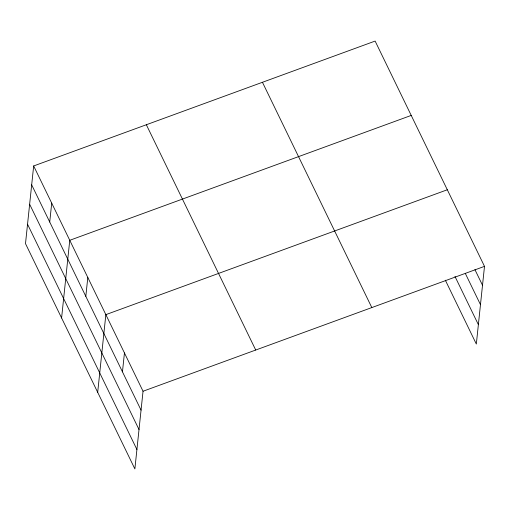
<?xml version="1.0" encoding="UTF-8"?>
<svg xmlns="http://www.w3.org/2000/svg" width="510" height="510" viewBox="0 0 510 510"><rect width="100%" height="100%" fill="white"/><g stroke="black" fill="none" stroke-linecap="round" stroke-linejoin="round"><path stroke-width="0.76" d="M33.666 165.954L25.5 243.64L134.876 468.926L143.042 391.246L33.666 165.954L375.124 41.074L484.5 266.36L476.334 344.046L445.345 280.213M49.725 222.022L51.714 203.127M61.595 317.985L69.755 240.299L411.219 115.419M85.82 296.367L87.803 277.472M97.691 392.33L105.85 314.644L447.315 189.765M122.457 371.841L124.446 352.945M143.042 391.246L484.5 266.36M474.937 269.656L482.511 285.256M465.324 273.449L480.477 304.655M454.958 276.414L478.374 324.647M262.446 82.288L371.815 307.575M146.344 124.746L255.72 350.032M31.677 184.849L141.053 410.142M29.637 204.249L139.013 429.541M27.54 224.241L136.916 449.527"/></g></svg>
